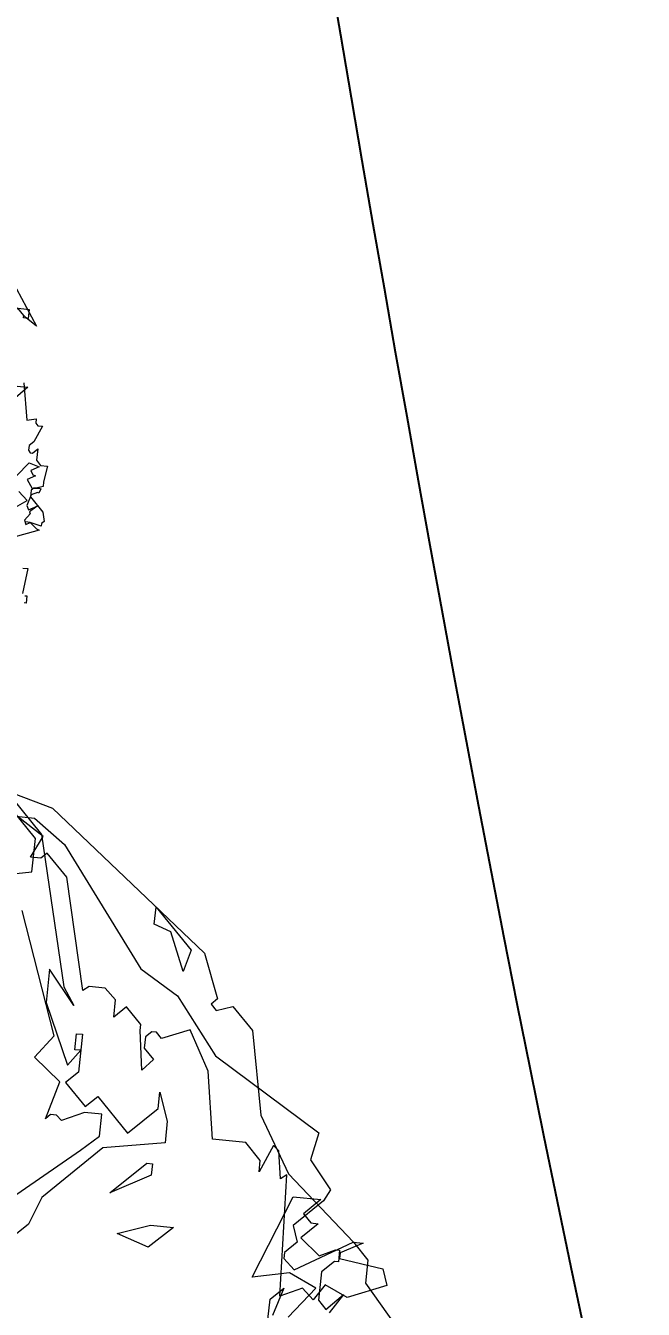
# Model space of a CAD drawing. Header units: metres. Extents: x 329311 to 330425, y 7396637 to 7397287.
# Drawn here: x 329837.533 to 329838.161, y 7397092.069 to 7397093.375 of the extents above; entities that cross this region are included whole.
import ezdxf

# ---------------------------------------------------------------- set-up
doc = ezdxf.new("R2010")
doc.units = ezdxf.units.M
doc.layers.get('0').update_dxf_attribs({"lineweight": 18})
doc.layers.add('ARBRE', color=251, linetype='Continuous', lineweight=13)
doc.layers.add('PA6_TEXTO', color=3, linetype='Continuous', lineweight=18)
doc.layers.add('VEGETAIS', color=3, linetype='Continuous')
doc.styles.add('200 Médio', font='arial.ttf', dxfattribs={"height": 0.75})
doc.styles.add('ARIAL', font='ARIAL', dxfattribs={"height": 0.2})
doc.dimstyles.new('AQ250', dxfattribs={"dimscale": 10, "dimtxt": 0.05, "dimasz": 0.03, "dimexe": 0.03, "dimexo": 0.025, "dimgap": 0.025, "dimtad": 1, "dimzin": 0, "dimdsep": 46, "dimtxsty": 'ARIAL', "dimblk": 'ARCHTICK', "dimcen": 0.09, "dimdle": 0.03, "dimclrt": 7, "dimadec": 0, "dimazin": 0, "dimtfac": 1, "dimtix": 1, "dimtmove": 2, "dimatfit": 3, "dimldrblk": 'OPEN90', "dimfxl": 1, "dimtvp": 1, "dimtolj": 1, "dimtzin": 0, "dimarcsym": 0})

# ---------------------------------------------------------------- blocks, each defined once
blk = doc.blocks.new('_ArchTick')
at = {"color": 0, "linetype": 'ByBlock', "const_width": 0.15}
blk.add_lwpolyline([(-0.5, -0.5), (0.5, 0.5)], dxfattribs=at)
blk = doc.blocks.new('*D13')
at = {"layer": 'Defpoints', "color": 0, "transparency": 16777216}
for p in [(329835.5533, 7397103.6479), (329835.2333, 7397102.4533), (329895.0034, 7397086.4419)]:
    blk.add_point(p, dxfattribs=at)
at = {"layer": 'PA6_TEXTO', "color": 0, "lineweight": -2, "transparency": 16777216}
for p, q in [((329835.2979, 7397102.6948), (329835.6309, 7397103.9377)), ((329895.6132, 7397087.5588), (329835.2635, 7397103.7255)), ((329895.0681, 7397086.6834), (329895.401, 7397087.9263))]:
    blk.add_line(p, q, dxfattribs=at)
at = {"layer": 'PA6_TEXTO', "color": 0, "lineweight": -2, "transparency": 16777216, "xscale": 0.3, "yscale": 0.3, "zscale": 0.3}
for p, rotation in [((329835.5533, 7397103.6479), 165.0035318531356), ((329895.3234, 7397087.6365), 345.0035318531356)]:
    blk.add_blockref('_ArchTick', p, dxfattribs=dict(at, rotation=rotation))
at = {"layer": 'PA6_TEXTO', "color": 7, "transparency": 16777216, "insert": (329865.6021, 7397096.2536), "char_height": 0.75, "attachment_point": 5, "rotation": 345.0035, "style": '200 Médio'}
blk.add_mtext('\\A1;61.88', dxfattribs=at)
blk = doc.blocks.new('_Open90')
at = {"color": 0, "linetype": 'ByBlock', "lineweight": -2}
for p, q in [((-0.5, 0.5), (0, 0)), ((0, 0), (-1, 0)), ((0, 0), (-0.5, -0.5))]:
    blk.add_line(p, q, dxfattribs=at)
blk = doc.blocks.new('WMF26', base_point=(0, 0.0008))
at = {"color": 85}
for points in [[(9.7316, -0.8464), (10.2552, -0.9839), (11.3025, -1.7915), (11.412, -2.069), (11.3758, -2.1052), (11.412, -2.1414), (11.5141, -2.1052), (11.6524, -2.2427), (11.7611, -2.7672), (11.9727, -3.1163), (12.4238, -3.5016), (12.5251, -3.6045), (12.5251, -3.7494), (12.7359, -3.9898)], [(1.1749, -9.7168), (0.7237, -9.0548), (0.8974, -9.1643), (0.9345, -9.1931)], [(0.825, -8.1813), (0.7237, -7.6214), (0.5846, -7.6577), (0.5846, -7.5918), (0.5483, -7.5556), (0.4759, -7.5556), (0.5846, -7.3078), (0.6496, -7.2427), (0.6496, -7.1703), (0.6208, -7.1332), (0.5846, -7.1332), (0.5121, -7.2065), (0.5121, -7.0319), (0.4462, -6.9595), (0.3376, -6.9595), (0.3738, -6.7191), (0.3738, -6.6458), (0.4759, -6.6096), (0.5121, -6.6096), (0.5483, -6.5734), (0.5483, -6.4713), (0.3376, -6.2605), (0.3013, -6.1222), (0.3376, -6.0851), (0.3376, -6.0489), (0.5121, -6.0851), (0.5846, -6.0851)], [(0.5483, -5.387), (0.4759, -5.387), (0.5121, -5.0016)], [(0.4759, -4.972), (0.4462, -4.972), (0.4462, -4.8633), (0.4759, -4.8633)]]:
    blk.add_lwpolyline(points, dxfattribs=at)
at = {"color": 63}
for points in [[(9.9745, -1.0571), (10.1498, -1.0571), (10.3532, -1.2029), (10.9131, -1.9307), (11.1609, -2.0756), (11.4375, -2.4255), (12.1357, -2.8404), (12.0995, -3.0142), (12.2452, -3.1895), (12.209, -3.262), (12.0344, -3.4365), (12.0706, -3.5386), (11.9982, -3.6119), (11.9982, -3.6481), (12.0706, -3.7132), (12.4205, -3.5016), (12.4856, -3.5016), (12.3464, -3.5757), (12.3464, -3.6119), (12.6239, -3.6481), (12.6601, -3.7494), (12.4205, -3.8515), (12.274, -3.7856), (12.209, -3.8877), (12.1357, -3.8227), (11.9982, -3.8877), (11.962, -3.1237), (11.9249, -3.1533), (11.8953, -2.9779), (11.859, -2.9491), (11.7866, -3.1237), (11.7866, -3.0512), (11.6853, -2.9491), (11.4737, -2.9491), (11.4013, -2.5268), (11.263, -2.2789), (11.0884, -2.353), (11.0522, -2.3168), (11.0226, -2.3168), (10.9863, -2.353), (10.9863, -2.4255), (11.0522, -2.4905), (10.9863, -2.563), (10.9501, -2.3168), (10.9501, -2.2789), (10.848, -2.1777), (10.7756, -2.2501), (10.7756, -2.1414), (10.7031, -2.0756), (10.601, -2.0756), (10.564, -2.1052), (10.3894, -1.4062), (10.2519, -1.2679), (10.2157, -1.3041), (10.1498, -1.3041), (10.2157, -1.1666), (10.0403, -1.0571)], [(0.5821, -6.8706), (0.5475, -6.8072), (0.5039, -6.794), (0.6241, -6.729), (0.5352, -6.6013), (0.4289, -6.6178), (0.4051, -6.6104), (0.4257, -6.5421), (0.4495, -6.5495), (0.5384, -6.5009), (0.5878, -6.3354), (0.5541, -6.272), (0.4322, -6.3412), (0.5401, -6.2465), (0.5236, -6.2152), (0.6018, -6.1115), (0.573, -6.0489), (0.5096, -6.0827), (0.4075, -5.9987), (0.3639, -5.9855), (0.7682, -5.8258)], [(0.7896, -6.2679), (0.592, -6.4103), (0.7319, -6.533)], [(0.9608, -6.5487), (0.6224, -6.9842), (0.4611, -6.9356), (0.5821, -6.8706), (0.5821, -6.8706)]]:
    blk.add_lwpolyline(points, dxfattribs=at)
at = {"color": 106}
for points in [[(9.9201, -0.8711), (10.2042, -1.1551), (10.4438, -2.0937), (10.517, -2.2032), (10.3425, -1.9924), (10.3425, -2.2032), (10.517, -2.5819), (10.5903, -2.4798), (10.5533, -2.4798), (10.5533, -2.3786), (10.5903, -2.3786), (10.5903, -2.6181), (10.517, -2.6906), (10.6554, -2.8289), (10.7278, -2.7565), (10.9386, -2.9672), (11.1139, -2.7927), (11.1139, -2.6906), (11.179, -2.866), (11.179, -3.0035), (10.7937, -3.0759), (10.4438, -3.4258), (10.3787, -3.6012), (10.2404, -3.7387)], [(10.2042, -3.4909), (10.6554, -3.1055), (10.7649, -3.0035), (10.7649, -2.866), (10.6554, -2.866), (10.517, -2.931), (10.4808, -2.9022), (10.4438, -2.9022), (10.4149, -2.931), (10.4808, -2.6906), (10.3063, -2.5523), (10.4149, -2.4074), (10.1317, -1.6433)], [(9.9926, -1.4317), (10.168, -1.3955), (10.168, -1.1848), (9.8913, -0.9081)], [(11.179, -1.92), (11.0777, -1.6796), (10.9682, -1.6433), (10.9682, -1.5338), (11.216, -1.7808), (11.179, -1.92), (11.179, -1.92)], [(11.1139, -3.215), (10.8661, -3.3534), (11.0777, -3.1426), (11.1139, -3.1426), (11.1139, -3.215), (11.1139, -3.215)], [(12.0912, -3.3558), (12.1431, -3.4085), (12.1908, -3.4085), (12.0912, -3.5082), (12.2172, -3.6086), (12.3168, -3.5608), (12.3423, -3.5608), (12.3423, -3.6349), (12.3168, -3.6349), (12.2427, -3.7082), (12.2427, -3.8869), (12.2954, -3.9396), (12.3958, -3.8342), (12.3168, -3.9602)], [(11.9389, -4.04), (11.9389, -3.9132), (12.0171, -3.8342), (11.9653, -4.0137)], [(12.0649, -4.0137), (12.2172, -3.8136), (12.0435, -3.7346), (11.8121, -3.7873), (12.0171, -3.2562), (12.1908, -3.2562), (12.0912, -3.3558), (12.0912, -3.3558)], [(11.1428, -3.6662), (10.9386, -3.6012), (11.1428, -3.5271), (11.2885, -3.5271), (11.1428, -3.6662), (11.1428, -3.6662)], [(1.1386, -8.0092), (1.0357, -8.1179), (0.7599, -8.1179), (0.9633, -7.9071), (1.0357, -7.9071), (1.1386, -8.0092), (1.1386, -8.0092)], [(0.9345, -9.1931), (1.0357, -9.2944), (1.1082, -9.222), (1.1082, -9.1931), (1.072, -9.1569), (1.2111, -9.1569), (1.072, -9.2944), (0.8612, -9.2944), (0.8612, -9.1569), (0.9345, -9.1569), (0.9345, -9.1931), (0.9345, -9.1931)]]:
    blk.add_lwpolyline(points, dxfattribs=at)
blk = doc.blocks.new('T2_02')
at = {"xscale": 0.3499999999999943, "yscale": 0.3499999999999943, "zscale": 0.3499999999999943}
blk.add_blockref('WMF26', (-2.2399, 1.997), dxfattribs=at)

msp = doc.modelspace()

# ---------------------------------------------------------------- linework, layer by layer
at = {"layer": 'VEGETAIS'}
msp.add_open_spline([(329841.5948, 7397088.1335), (329840.6524, 7397088.0942), (329837.9235, 7397088.8369), (329837.6749, 7397099.9556), (329835.9303, 7397092.5767), (329835.0392, 7397088.8079)], degree=3, knots=[50.754473, 50.754473, 50.754473, 50.754473, 53.715468, 60.743626, 68.080886, 68.080886, 68.080886, 68.080886], dxfattribs=at)

# ---------------------------------------------------------------- block references
at = {"layer": 'ARBRE'}
for p, xscale, yscale, zscale, rotation in [((329837.1414, 7397092.8856), 0.1918409178794672, 0.1918409178794672, 0.1918409178794672, 174.0121026411205), ((329836.8602, 7397091.8846), 0.4621142716754235, 0.4621142716754235, 0.4621142716754235, 354.0121026411171)]:
    msp.add_blockref('T2_02', p, dxfattribs=dict(at, xscale=xscale, yscale=yscale, zscale=zscale, rotation=rotation))

# ---------------------------------------------------------------- dimensions: what is measured, and where the dimension line sits
at = {"layer": 'PA6_TEXTO'}
dim = msp.add_aligned_dim(p1=(329895.0034, 7397086.4419), p2=(329835.2333, 7397102.4533), distance=-1.2367, dimstyle='AQ250', override={"dimtxsty": '200 Médio'}, dxfattribs=at)
dim.commit()
dim.dimension.update_dxf_attribs({"geometry": '*D13', "text_midpoint": (329865.6021, 7397096.2536)})

doc.saveas('drawing.dxf')
